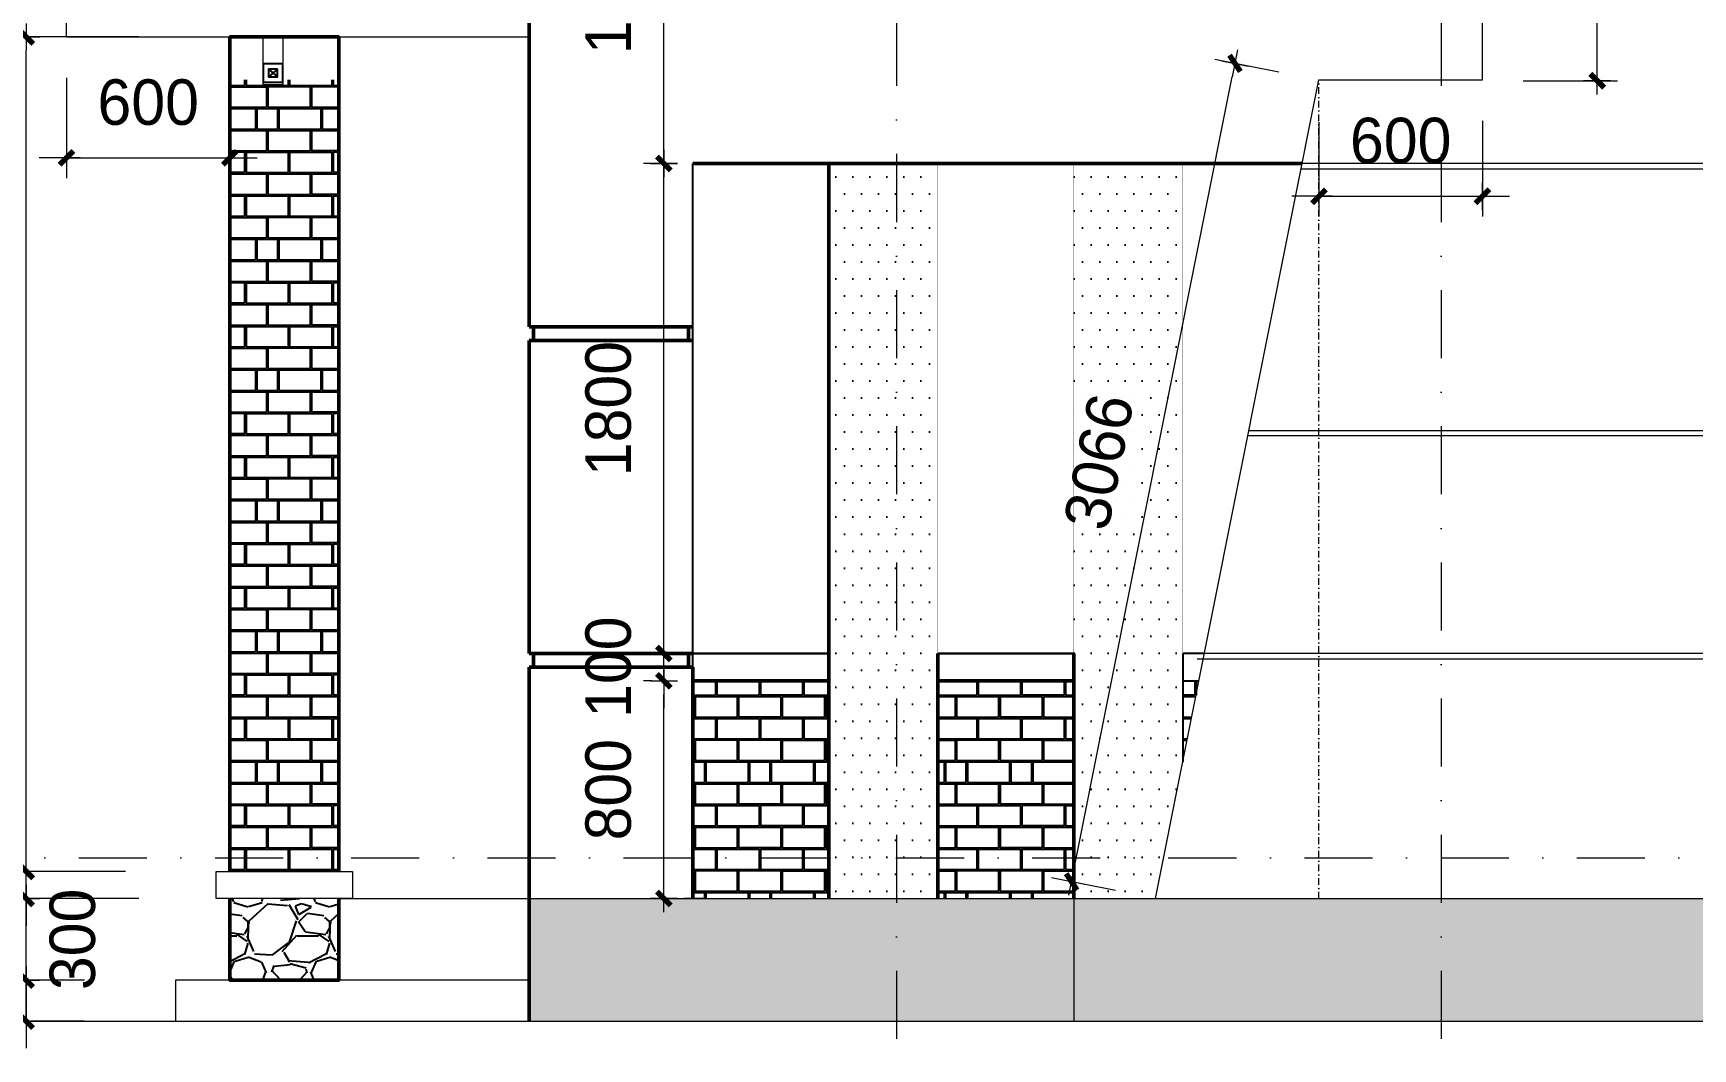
# Model space of a CAD drawing. Header units: millimetres. Extents: x 615730 to 2792744, y 139412 to 597571.
# Drawn here: x 773139 to 779233, y 290043 to 293774 of the extents above; entities that cross this region are included whole.
import ezdxf

# ---------------------------------------------------------------- set-up
doc = ezdxf.new("R2010")
doc.units = ezdxf.units.MM
doc.header["$MEASUREMENT"] = 0
doc.header["$PDMODE"] = 34
doc.linetypes.add('DASHDOT', pattern=[1, 0.5, -0.25, 0, -0.25])
doc.layers.get('0').update_dxf_attribs({"lineweight": 5})
for name, color, linetype, lineweight in [('3', 7, 'Continuous', 18), ('5-020', 5, 'Continuous', 15), ('DIM', 7, 'Continuous', 50), ('HATCH', 42, 'Continuous', 5), ('KITCHEN', 4, 'Continuous', 20), ('KT', 148, 'Continuous', 18), ('N.THAY', 130, 'Continuous', 20), ('NET-THAY', 4, 'Continuous', 20), ('thay', 7, 'Continuous', 15), ('TIM TRUC', 149, 'DASHDOT', 9)]:
    doc.layers.add(name, color=color, linetype=linetype, lineweight=lineweight)
for name, color, linetype in [('CUADI', 40, 'Continuous'), ('H', 252, 'Continuous'), ('HACH', 250, 'Continuous'), ('noi that', 29, 'Continuous'), ('VL', 155, 'Continuous')]:
    doc.layers.add(name, color=color, linetype=linetype)
doc.styles.add('VNI-AVO', font='vni-roms.shx')
doc.dimstyles.new('1-50b', dxfattribs={"dimtxt": 167, "dimasz": 50, "dimexe": 75, "dimexo": 150, "dimgap": 120, "dimtad": 1, "dimdec": 0, "dimzin": 12, "dimtxsty": 'VNI-AVO', "dimblk": ']', "dimcen": 0, "dimdle": 50, "dimclrd": 252, "dimclre": 252, "dimclrt": 2, "dimadec": 0, "dimazin": 0, "dimtfac": 1, "dimtdec": 0, "dimtix": 1, "dimtmove": 2, "dimatfit": 0, "dimldrblk": 'OPEN90', "dimfxl": 1, "dimlwd": -1, "dimlwe": -1, "dimarcsym": 0})

# ---------------------------------------------------------------- blocks, each defined once
blk = doc.blocks.new(']')
for p, q in [((1, 0), (-1, 0)), ((0, 1), (0, -1))]:
    blk.add_line(p, q)
at = {"color": 9, "const_width": 0.4}
blk.add_lwpolyline([(-0.51, -0.51), (0.51, 0.51)], dxfattribs=at)
blk = doc.blocks.new('*D531')
at = {"layer": 'DEFPOINTS', "color": 0, "ltscale": 10, "transparency": 16777216}
for p in [(775454.7, 291395), (775560.6, 291395), (775453.3, 290595)]:
    blk.add_point(p, dxfattribs=at)
at = {"layer": 'KT', "color": 252, "ltscale": 10, "transparency": 16777216}
for p, q in [((775410.6, 291395), (775379.7, 291395)), ((775454.7, 290645), (775454.7, 291345)), ((775603.3, 290595), (775529.7, 290595))]:
    blk.add_line(p, q, dxfattribs=at)
at = {"layer": 'KT', "color": 252, "ltscale": 10, "transparency": 16777216, "xscale": 50, "yscale": 50, "zscale": 50}
for p, rotation in [((775454.7, 291395), 90), ((775454.7, 290595), 270)]:
    blk.add_blockref(']', p, dxfattribs=dict(at, rotation=rotation))
at = {"layer": 'KT', "color": 2, "ltscale": 10, "transparency": 16777216, "insert": (775251.2, 290995), "char_height": 167, "attachment_point": 5, "rotation": 90, "style": 'VNI-AVO'}
blk.add_mtext('800', dxfattribs=at)
blk = doc.blocks.new('_Open90')
at = {"color": 0, "linetype": 'ByBlock', "lineweight": -2}
for p, q in [((0, 0), (-1, 0)), ((-0.5, 0.5), (0, 0)), ((0, 0), (-0.5, -0.5))]:
    blk.add_line(p, q, dxfattribs=at)
blk = doc.blocks.new('*D532')
at = {"layer": 'DEFPOINTS', "color": 0, "ltscale": 10, "transparency": 16777216}
for p in [(775454.7, 291495), (775647.5, 291495), (775560.6, 291395)]:
    blk.add_point(p, dxfattribs=at)
at = {"layer": 'KT', "color": 252, "ltscale": 10, "transparency": 16777216}
for p, q in [((775454.7, 291545), (775454.7, 291595)), ((775497.5, 291495), (775379.7, 291495)), ((775454.7, 291395), (775454.7, 291495)), ((775410.6, 291395), (775379.7, 291395)), ((775454.7, 291345), (775454.7, 291295))]:
    blk.add_line(p, q, dxfattribs=at)
at = {"layer": 'KT', "color": 252, "ltscale": 10, "transparency": 16777216, "xscale": 50, "yscale": 50, "zscale": 50}
for p, rotation in [((775454.7, 291495), 270), ((775454.7, 291395), 90)]:
    blk.add_blockref(']', p, dxfattribs=dict(at, rotation=rotation))
at = {"layer": 'KT', "color": 2, "ltscale": 10, "transparency": 16777216, "insert": (775251.2, 291445), "char_height": 167, "attachment_point": 5, "rotation": 90, "style": 'VNI-AVO'}
blk.add_mtext('100', dxfattribs=at)
blk = doc.blocks.new('*D533')
at = {"layer": 'DEFPOINTS', "color": 0, "ltscale": 10, "transparency": 16777216}
for p in [(775454.7, 293295), (775560.6, 293295), (775647.5, 291495)]:
    blk.add_point(p, dxfattribs=at)
at = {"layer": 'KT', "color": 252, "ltscale": 10, "transparency": 16777216}
for p, q in [((775410.6, 293295), (775379.7, 293295)), ((775454.7, 291545), (775454.7, 293245)), ((775497.5, 291495), (775379.7, 291495))]:
    blk.add_line(p, q, dxfattribs=at)
at = {"layer": 'KT', "color": 252, "ltscale": 10, "transparency": 16777216, "xscale": 50, "yscale": 50, "zscale": 50}
for p, rotation in [((775454.7, 293295), 90), ((775454.7, 291495), 270)]:
    blk.add_blockref(']', p, dxfattribs=dict(at, rotation=rotation))
at = {"layer": 'KT', "color": 2, "ltscale": 10, "transparency": 16777216, "insert": (775251.2, 292395), "char_height": 167, "attachment_point": 5, "rotation": 90, "style": 'VNI-AVO'}
blk.add_mtext('1800', dxfattribs=at)
blk = doc.blocks.new('*D534')
at = {"layer": 'DEFPOINTS', "color": 0, "ltscale": 10, "transparency": 16777216}
for p in [(775454.7, 294595), (775859.8, 294595), (775560.6, 293295)]:
    blk.add_point(p, dxfattribs=at)
at = {"layer": 'KT', "color": 252, "ltscale": 10, "transparency": 16777216}
for p, q in [((775709.8, 294595), (775379.7, 294595)), ((775454.7, 293345), (775454.7, 294545)), ((775410.6, 293295), (775379.7, 293295))]:
    blk.add_line(p, q, dxfattribs=at)
at = {"layer": 'KT', "color": 252, "ltscale": 10, "transparency": 16777216, "xscale": 50, "yscale": 50, "zscale": 50}
for p, rotation in [((775454.7, 294595), 90), ((775454.7, 293295), 270)]:
    blk.add_blockref(']', p, dxfattribs=dict(at, rotation=rotation))
at = {"layer": 'KT', "color": 2, "ltscale": 10, "transparency": 16777216, "insert": (775251.2, 293945), "char_height": 167, "attachment_point": 5, "rotation": 90, "style": 'VNI-AVO'}
blk.add_mtext('1300', dxfattribs=at)
blk = doc.blocks.new('*D536')
at = {"layer": 'DEFPOINTS', "color": 0, "ltscale": 10, "transparency": 16777216}
for p in [(773113, 290295), (773477.2, 290295), (773477.2, 290145)]:
    blk.add_point(p, dxfattribs=at)
at = {"layer": 'KT', "color": 252, "ltscale": 10, "transparency": 16777216}
for p, q in [((773113, 290345), (773113, 290395)), ((773327.2, 290295), (773038, 290295)), ((773113, 290145), (773113, 290295)), ((773327.2, 290145), (773038, 290145)), ((773113, 290095), (773113, 290045))]:
    blk.add_line(p, q, dxfattribs=at)
at = {"layer": 'KT', "color": 252, "ltscale": 10, "transparency": 16777216, "xscale": 50, "yscale": 50, "zscale": 50}
for p, rotation in [((773113, 290295), 270), ((773113, 290145), 90)]:
    blk.add_blockref(']', p, dxfattribs=dict(at, rotation=rotation))
at = {"layer": 'KT', "color": 2, "ltscale": 10, "transparency": 16777216, "insert": (772909.5, 290220), "char_height": 167, "attachment_point": 5, "rotation": 90, "style": 'VNI-AVO'}
blk.add_mtext('150', dxfattribs=at)
blk = doc.blocks.new('*D537')
at = {"layer": 'DEFPOINTS', "color": 0, "ltscale": 10, "transparency": 16777216}
for p in [(773113, 290595), (773677.2, 290595), (773477.2, 290295)]:
    blk.add_point(p, dxfattribs=at)
at = {"layer": 'KT', "color": 252, "ltscale": 10, "transparency": 16777216}
for p, q in [((773113, 290645), (773113, 290695)), ((773527.2, 290595), (773038, 290595)), ((773113, 290295), (773113, 290595)), ((773327.2, 290295), (773038, 290295)), ((773113, 290245), (773113, 290195))]:
    blk.add_line(p, q, dxfattribs=at)
at = {"layer": 'KT', "color": 252, "ltscale": 10, "transparency": 16777216, "xscale": 50, "yscale": 50, "zscale": 50}
for p, rotation in [((773113, 290595), 270), ((773113, 290295), 90)]:
    blk.add_blockref(']', p, dxfattribs=dict(at, rotation=rotation))
at = {"layer": 'KT', "color": 2, "ltscale": 10, "transparency": 16777216, "insert": (773283.5, 290445), "char_height": 167, "attachment_point": 5, "rotation": 90, "style": 'VNI-AVO'}
blk.add_mtext('300', dxfattribs=at)
blk = doc.blocks.new('*D538')
at = {"layer": 'DEFPOINTS', "color": 0, "ltscale": 10, "transparency": 16777216}
for p in [(773113, 290695), (773627.2, 290695), (773677.2, 290595)]:
    blk.add_point(p, dxfattribs=at)
at = {"layer": 'KT', "color": 252, "ltscale": 10, "transparency": 16777216}
for p, q in [((773113, 290745), (773113, 290795)), ((773477.2, 290695), (773038, 290695)), ((773113, 290595), (773113, 290695)), ((773527.2, 290595), (773038, 290595)), ((773113, 290545), (773113, 290495))]:
    blk.add_line(p, q, dxfattribs=at)
at = {"layer": 'KT', "color": 252, "ltscale": 10, "transparency": 16777216, "xscale": 50, "yscale": 50, "zscale": 50}
for p, rotation in [((773113, 290695), 270), ((773113, 290595), 90)]:
    blk.add_blockref(']', p, dxfattribs=dict(at, rotation=rotation))
at = {"layer": 'KT', "color": 2, "ltscale": 10, "transparency": 16777216, "insert": (772909.5, 290785.6), "char_height": 167, "attachment_point": 5, "rotation": 90, "style": 'VNI-AVO'}
blk.add_mtext('100', dxfattribs=at)
blk = doc.blocks.new('*D539')
at = {"layer": 'DEFPOINTS', "color": 0, "ltscale": 10, "transparency": 16777216}
for p in [(773113, 293760.1), (773677.2, 293760.1), (773627.2, 290695)]:
    blk.add_point(p, dxfattribs=at)
at = {"layer": 'KT', "color": 252, "ltscale": 10, "transparency": 16777216}
for p, q in [((773527.2, 293760.1), (773038, 293760.1)), ((773113, 290745), (773113, 293710.1)), ((773477.2, 290695), (773038, 290695))]:
    blk.add_line(p, q, dxfattribs=at)
at = {"layer": 'KT', "color": 252, "ltscale": 10, "transparency": 16777216, "xscale": 50, "yscale": 50, "zscale": 50}
for p, rotation in [((773113, 293760.1), 90), ((773113, 290695), 270)]:
    blk.add_blockref(']', p, dxfattribs=dict(at, rotation=rotation))
at = {"layer": 'KT', "color": 2, "ltscale": 10, "transparency": 16777216, "insert": (772909.5, 292227.5), "char_height": 167, "attachment_point": 5, "rotation": 90, "style": 'VNI-AVO'}
blk.add_mtext('3065', dxfattribs=at)
blk = doc.blocks.new('*D540')
at = {"layer": 'DEFPOINTS', "color": 0, "ltscale": 10, "transparency": 16777216}
for p in [(777552, 293663.2), (777860.5, 293601.7), (777260.6, 290595)]:
    blk.add_point(p, dxfattribs=at)
at = {"layer": 'KT', "color": 252, "ltscale": 10, "transparency": 16777216}
for p, q in [((777713.4, 293631), (777478.5, 293677.9)), ((776961.9, 290705.5), (777542.3, 293614.2)), ((777113.5, 290624.3), (776878.6, 290671.2))]:
    blk.add_line(p, q, dxfattribs=at)
at = {"layer": 'KT', "color": 252, "ltscale": 10, "transparency": 16777216, "xscale": 50.00000000000001, "yscale": 50.00000000000001, "zscale": 50.00000000000001}
for p, rotation in [((777552, 293663.2), 78.71696812834601), ((776952.2, 290656.5), 258.716968128346)]:
    blk.add_blockref(']', p, dxfattribs=dict(at, rotation=rotation))
at = {"layer": 'KT', "color": 2, "ltscale": 10, "transparency": 16777216, "insert": (777052.5, 292199.7), "char_height": 167, "attachment_point": 5, "rotation": 78.71697, "style": 'VNI-AVO'}
blk.add_mtext('3066', dxfattribs=at)
blk = doc.blocks.new('*D541')
at = {"layer": 'DEFPOINTS', "color": 0, "ltscale": 10, "transparency": 16777216}
for p in [(777860.6, 293596.8), (778460.6, 293602.3), (778460.6, 293175.1)]:
    blk.add_point(p, dxfattribs=at)
at = {"layer": 'KT', "color": 252, "ltscale": 10, "transparency": 16777216}
for p, q in [((777860.6, 293446.8), (777860.6, 293100.1)), ((778460.6, 293452.3), (778460.6, 293100.1)), ((777810.6, 293175.1), (777760.6, 293175.1)), ((777860.6, 293175.1), (778460.6, 293175.1)), ((778510.6, 293175.1), (778560.6, 293175.1))]:
    blk.add_line(p, q, dxfattribs=at)
at = {"layer": 'KT', "color": 252, "ltscale": 10, "transparency": 16777216, "xscale": 50, "yscale": 50, "zscale": 50}
blk.add_blockref(']', (777860.6, 293175.1), dxfattribs=at)
at = {"layer": 'KT', "color": 252, "ltscale": 10, "transparency": 16777216, "xscale": 50, "yscale": 50, "zscale": 50, "rotation": 180}
blk.add_blockref(']', (778460.6, 293175.1), dxfattribs=at)
at = {"layer": 'KT', "color": 2, "ltscale": 10, "transparency": 16777216, "insert": (778160.6, 293378.6), "char_height": 167, "attachment_point": 5, "style": 'VNI-AVO'}
blk.add_mtext('600', dxfattribs=at)
blk = doc.blocks.new('*D542')
at = {"layer": 'DEFPOINTS', "color": 0, "ltscale": 10, "transparency": 16777216}
for p in [(778460.6, 294599), (778882.4, 294599), (778460.6, 293599.3)]:
    blk.add_point(p, dxfattribs=at)
at = {"layer": 'KT', "color": 252, "ltscale": 10, "transparency": 16777216}
for p, q in [((778610.6, 294599), (778957.4, 294599)), ((778882.4, 293649.3), (778882.4, 294549)), ((778610.6, 293599.3), (778957.4, 293599.3))]:
    blk.add_line(p, q, dxfattribs=at)
at = {"layer": 'KT', "color": 252, "ltscale": 10, "transparency": 16777216, "xscale": 50, "yscale": 50, "zscale": 50}
for p, rotation in [((778882.4, 294599), 90), ((778882.4, 293599.3), 270)]:
    blk.add_blockref(']', p, dxfattribs=dict(at, rotation=rotation))
at = {"layer": 'KT', "color": 2, "ltscale": 10, "transparency": 16777216, "insert": (778678.9, 294099.1), "char_height": 167, "attachment_point": 5, "rotation": 90, "style": 'VNI-AVO'}
blk.add_mtext('1000', dxfattribs=at)
blk = doc.blocks.new('*D1754')
at = {"layer": 'DEFPOINTS', "color": 0, "ltscale": 10, "transparency": 16777216}
for p in [(773261.1, 293760.1), (773861.1, 293760.1), (773861.1, 293316.2)]:
    blk.add_point(p, dxfattribs=at)
at = {"layer": 'KT', "color": 252, "ltscale": 10, "transparency": 16777216}
for p, q in [((773261.1, 293610.1), (773261.1, 293241.2)), ((773861.1, 293610.1), (773861.1, 293241.2)), ((773211.1, 293316.2), (773161.1, 293316.2)), ((773261.1, 293316.2), (773861.1, 293316.2)), ((773911.1, 293316.2), (773961.1, 293316.2))]:
    blk.add_line(p, q, dxfattribs=at)
at = {"layer": 'KT', "color": 252, "ltscale": 10, "transparency": 16777216, "xscale": 50, "yscale": 50, "zscale": 50}
blk.add_blockref(']', (773261.1, 293316.2), dxfattribs=at)
at = {"layer": 'KT', "color": 252, "ltscale": 10, "transparency": 16777216, "xscale": 50, "yscale": 50, "zscale": 50, "rotation": 180}
blk.add_blockref(']', (773861.1, 293316.2), dxfattribs=at)
at = {"layer": 'KT', "color": 2, "ltscale": 10, "transparency": 16777216, "insert": (773561.1, 293519.7), "char_height": 167, "attachment_point": 5, "style": 'VNI-AVO'}
blk.add_mtext('600', dxfattribs=at)

msp = doc.modelspace()

# ---------------------------------------------------------------- hatches: boundary and pattern name
at = {"layer": 'H', "ltscale": 10}
h = msp.add_hatch(dxfattribs=at)
h.set_pattern_fill('AR-B816', color=256, scale=10, style=0)
h.set_pattern_definition([(0, (-356.17, 0), (0, 80), []), (90, (-356.17, 0), (-80, 80), [80, -80])])
h.paths.add_polyline_path([(774955.6, 290595), (794805.3, 290595), (794805.3, 290145), (774955.6, 290145)])
at = {"layer": 'HACH'}
h = msp.add_hatch(dxfattribs=at)
h.set_pattern_fill('BRICK08', color=256, scale=20, style=0, pattern_type=2)
h.set_pattern_definition([(0, (440, 3021.7), (0, 480), [75, -405]), (270, (240, 2696.7), (480, -9e-14), [75, -405]), (270, (400, 2696.7), (480, -9e-14), [75, -405]), (270, (80, 2696.7), (480, -9e-14), [75, -405]), (270, (160, 2776.7), (480, -9e-14), [75, -405]), (270, (320, 2776.7), (480, -9e-14), [75, -405]), (270, (480, 2776.7), (480, -9e-14), [75, -405]), (270, (240, 2856.7), (480, -9e-14), [75, -405]), (270, (400, 2856.7), (480, -9e-14), [75, -405]), (270, (80, 2856.7), (480, -9e-14), [75, -405]), (270, (480, 2936.7), (480, -9e-14), [75, -405]), (270, (320, 2936.7), (480, -9e-14), [75, -405]), (270, (160, 2936.7), (480, -9e-14), [75, -405]), (270, (80, 3016.7), (480, -9e-14), [75, -405]), (270, (400, 3016.7), (480, -9e-14), [75, -405]), (270, (240, 3016.7), (480, -9e-14), [75, -405]), (270, (40, 3096.7), (480, -9e-14), [75, -405]), (270, (440, 3096.7), (480, -9e-14), [75, -405]), (270, (280, 3096.7), (480, -9e-14), [75, -405]), (270, (200, 3096.7), (480, -9e-14), [75, -405]), (180, (75, 2781.7), (-6e-14, -480), [155, -325]), (180, (155, 2861.7), (-6e-14, -480), [155, -325]), (180, (75, 2941.7), (-6e-14, -480), [155, -325]), (0, (40, 3021.7), (0, 480), [155, -325]), (0, (40, 3101.7), (0, 480), [35, -445]), (270, (195, 3096.7), (480, -9e-14), [75, -405]), (270, (275, 3096.7), (480, -9e-14), [75, -405]), (270, (435, 3096.7), (480, -9e-14), [75, -405]), (270, (35, 3096.7), (480, -9e-14), [75, -405]), (270, (395, 3016.7), (480, -9e-14), [75, -405]), (270, (235, 3016.7), (480, -9e-14), [75, -405]), (270, (75, 3016.7), (480, -9e-14), [75, -405]), (270, (475, 2936.7), (480, -9e-14), [75, -405]), (270, (315, 2936.7), (480, -9e-14), [75, -405]), (270, (155, 2936.7), (480, -9e-14), [75, -405]), (270, (395, 2856.7), (480, -9e-14), [75, -405]), (270, (235, 2856.7), (480, -9e-14), [75, -405]), (270, (75, 2856.7), (480, -9e-14), [75, -405]), (270, (475, 2776.7), (480, -9e-14), [75, -405]), (270, (315, 2776.7), (480, -9e-14), [75, -405]), (270, (155, 2776.7), (480, -9e-14), [75, -405]), (270, (395, 2696.7), (480, -9e-14), [75, -405]), (270, (235, 2696.7), (480, -9e-14), [75, -405]), (270, (75, 2696.7), (480, -9e-14), [75, -405]), (0, (40, 3096.7), (0, 480), [155, -325]), (180, (155, 2936.7), (-6e-14, -480), [155, -325]), (180, (75, 2696.7), (-6e-14, -480), [155, -325]), (0, (80, 2696.7), (0, 480), [155, -325]), (0, (160, 2701.7), (0, 480), [155, -325]), (0, (320, 2701.7), (0, 480), [155, -325]), (0, (320, 2776.7), (0, 480), [155, -325]), (0, (240, 2781.7), (0, 480), [155, -325]), (0, (160, 2776.7), (0, 480), [155, -325]), (0, (80, 2781.7), (0, 480), [155, -325]), (0, (80, 2856.7), (0, 480), [155, -325]), (0, (160, 2861.7), (0, 480), [155, -325]), (0, (240, 2856.7), (0, 480), [155, -325]), (0, (320, 2861.7), (0, 480), [155, -325]), (0, (-1e-10, 2776.7), (0, 480), [155, -325]), (0, (-1e-10, 2701.7), (0, 480), [155, -325]), (0, (-80, 2856.7), (0, 480), [155, -325]), (180, (395, 2696.7), (-6e-14, -480), [155, -325]), (0, (200, 3096.7), (0, 480), [75, -405]), (0, (280, 3096.7), (0, 480), [155, -325]), (0, (80, 3016.7), (0, 480), [155, -325]), (0, (200, 3021.7), (0, 480), [75, -405]), (0, (280, 3021.7), (0, 480), [155, -325]), (0, (240, 3016.7), (0, 480), [155, -325]), (0, (240, 2941.7), (0, 480), [155, -325]), (0, (80, 2941.7), (0, 480), [155, -325]), (0, (160, 2936.7), (0, 480), [155, -325]), (0, (320, 2936.7), (0, 480), [155, -325]), (0, (440, 3096.7), (0, 480), [75, -405]), (0, (-80, 3016.7), (0, 480), [155, -325]), (0, (80, 3101.7), (0, 480), [155, -325]), (0, (240, 3101.7), (0, 480), [155, -325]), (0, (400, 3101.7), (0, 480), [120, -360])])
h.paths.add_polyline_path([(774261.1, 293602.3), (773861.1, 293602.3), (773861.1, 290695), (774261.1, 290695)])
at = {"layer": 'HACH', "ltscale": 10}
h = msp.add_hatch(dxfattribs=at)
h.set_pattern_fill('DOTS', color=256, scale=1000, style=0)
h.set_pattern_definition([(0, (-351.1, 2621.69), (31.25, 62.5), [0, -62.5])])
h.paths.add_polyline_path([(776460.6, 293295), (776060.6, 293295), (776060.6, 290595), (776460.6, 290595), (776460.6, 291495)])
h.paths.add_polyline_path([(776960.5, 291495), (776960.6, 291495), (776960.6, 290595), (777260.6, 290595), (777360.6, 291096.2), (777360.6, 291495), (777360.6, 293295), (776960.5, 293295)])
at = {"layer": 'HACH'}
h = msp.add_hatch(dxfattribs=at)
h.set_pattern_fill('BRICK08', color=256, scale=20, style=0, pattern_type=2)
h.set_pattern_definition([(0, (88.9, 3021.7), (0, 480), [75, -405]), (270, (-111.1, 2696.7), (480, -9e-14), [75, -405]), (270, (48.9, 2696.7), (480, -9e-14), [75, -405]), (270, (-271.1, 2696.7), (480, -9e-14), [75, -405]), (270, (-191.1, 2776.7), (480, -9e-14), [75, -405]), (270, (-31.1, 2776.7), (480, -9e-14), [75, -405]), (270, (128.9, 2776.7), (480, -9e-14), [75, -405]), (270, (-111.1, 2856.7), (480, -9e-14), [75, -405]), (270, (48.9, 2856.7), (480, -9e-14), [75, -405]), (270, (-271.1, 2856.7), (480, -9e-14), [75, -405]), (270, (128.9, 2936.7), (480, -9e-14), [75, -405]), (270, (-31.1, 2936.7), (480, -9e-14), [75, -405]), (270, (-191.1, 2936.7), (480, -9e-14), [75, -405]), (270, (-271.1, 3016.7), (480, -9e-14), [75, -405]), (270, (48.9, 3016.7), (480, -9e-14), [75, -405]), (270, (-111.1, 3016.7), (480, -9e-14), [75, -405]), (270, (-311.1, 3096.7), (480, -9e-14), [75, -405]), (270, (88.9, 3096.7), (480, -9e-14), [75, -405]), (270, (-71.1, 3096.7), (480, -9e-14), [75, -405]), (270, (-151.1, 3096.7), (480, -9e-14), [75, -405]), (180, (-276.1, 2781.7), (-6e-14, -480), [155, -325]), (180, (-196.1, 2861.7), (-6e-14, -480), [155, -325]), (180, (-276.1, 2941.7), (-6e-14, -480), [155, -325]), (0, (-311.1, 3021.7), (0, 480), [155, -325]), (0, (-311.1, 3101.7), (0, 480), [35, -445]), (270, (-156.1, 3096.7), (480, -9e-14), [75, -405]), (270, (-76.1, 3096.7), (480, -9e-14), [75, -405]), (270, (83.9, 3096.7), (480, -9e-14), [75, -405]), (270, (-316.1, 3096.7), (480, -9e-14), [75, -405]), (270, (43.9, 3016.7), (480, -9e-14), [75, -405]), (270, (-116.1, 3016.7), (480, -9e-14), [75, -405]), (270, (-276.1, 3016.7), (480, -9e-14), [75, -405]), (270, (123.9, 2936.7), (480, -9e-14), [75, -405]), (270, (-36.1, 2936.7), (480, -9e-14), [75, -405]), (270, (-196.1, 2936.7), (480, -9e-14), [75, -405]), (270, (43.9, 2856.7), (480, -9e-14), [75, -405]), (270, (-116.1, 2856.7), (480, -9e-14), [75, -405]), (270, (-276.1, 2856.7), (480, -9e-14), [75, -405]), (270, (123.9, 2776.7), (480, -9e-14), [75, -405]), (270, (-36.1, 2776.7), (480, -9e-14), [75, -405]), (270, (-196.1, 2776.7), (480, -9e-14), [75, -405]), (270, (43.9, 2696.7), (480, -9e-14), [75, -405]), (270, (-116.1, 2696.7), (480, -9e-14), [75, -405]), (270, (-276.1, 2696.7), (480, -9e-14), [75, -405]), (0, (-311.1, 3096.7), (0, 480), [155, -325]), (180, (-196.1, 2936.7), (-6e-14, -480), [155, -325]), (180, (-276.1, 2696.7), (-6e-14, -480), [155, -325]), (0, (-271.1, 2696.7), (0, 480), [155, -325]), (0, (-191.1, 2701.7), (0, 480), [155, -325]), (0, (-31.1, 2701.7), (0, 480), [155, -325]), (0, (-31.1, 2776.7), (0, 480), [155, -325]), (0, (-111.1, 2781.7), (0, 480), [155, -325]), (0, (-191.1, 2776.7), (0, 480), [155, -325]), (0, (-271.1, 2781.7), (0, 480), [155, -325]), (0, (-271.1, 2856.7), (0, 480), [155, -325]), (0, (-191.1, 2861.7), (0, 480), [155, -325]), (0, (-111.1, 2856.7), (0, 480), [155, -325]), (0, (-31.1, 2861.7), (0, 480), [155, -325]), (0, (-351.1, 2776.7), (0, 480), [155, -325]), (0, (-351.1, 2701.7), (0, 480), [155, -325]), (0, (-431.1, 2856.7), (0, 480), [155, -325]), (180, (43.9, 2696.7), (-6e-14, -480), [155, -325]), (0, (-151.1, 3096.7), (0, 480), [75, -405]), (0, (-71.1, 3096.7), (0, 480), [155, -325]), (0, (-271.1, 3016.7), (0, 480), [155, -325]), (0, (-151.1, 3021.7), (0, 480), [75, -405]), (0, (-71.1, 3021.7), (0, 480), [155, -325]), (0, (-111.1, 3016.7), (0, 480), [155, -325]), (0, (-111.1, 2941.7), (0, 480), [155, -325]), (0, (-271.1, 2941.7), (0, 480), [155, -325]), (0, (-191.1, 2936.7), (0, 480), [155, -325]), (0, (-31.1, 2936.7), (0, 480), [155, -325]), (0, (88.9, 3096.7), (0, 480), [75, -405]), (0, (-431.1, 3016.7), (0, 480), [155, -325]), (0, (-271.1, 3101.7), (0, 480), [155, -325]), (0, (-111.1, 3101.7), (0, 480), [155, -325]), (0, (48.9, 3101.7), (0, 480), [120, -360])])
h.paths.add_polyline_path([(776060.6, 291395), (775560.6, 291395), (775560.6, 290595), (776060.6, 290595)])
h.paths.add_polyline_path([(776960.6, 291395), (776460.6, 291395), (776460.6, 290595), (776960.6, 290595)])
h.paths.add_polyline_path([(777420.2, 291395), (777360.6, 291395), (777360.6, 291096.2)])
at = {"layer": 'noi that'}
h = msp.add_hatch(dxfattribs=at)
h.set_pattern_fill('GRAVEL', color=256, scale=300, style=0)
h.set_pattern_definition([(228.0128, (135142.421, 2921.688), (-2399.99946965, -2700.0004025), [40.3608, -3995.7264]), (184.9697, (135115.421, 2891.688), (3600.00031546, 299.9973921), [69.2604, -6856.7775]), (132.5104, (135046.421, 2885.688), (2999.9972155, -3300.00260216), [48.8364, -4834.8096]), (267.2737, (134929.421, 2810.688), (299.99880532, 6000.0000885), [63.0714, -6244.0674]), (292.8337, (134926.421, 2747.688), (-1500.00297163, 3599.99892353), [61.8465, -6122.8119]), (357.2737, (134950.421, 2690.688), (-6000.0000885, 299.99880532), [63.0714, -6244.0674]), (37.6942, (135013.421, 2687.688), (-3900.00220369, -2999.99712155), [83.4087, -8257.4547]), (72.2553, (135079.421, 2738.688), (2100.00322881, 6599.99886937), [78.7464, -7795.8963]), (121.4296, (135103.421, 2813.688), (-2400.00247025, 3899.99851095), [63.285, -6265.2219]), (175.2364, (135070.42, 2867.688), (3300.0002839, -299.9974598), [72.2496, -3540.2289]), (222.3974, (134998.421, 2873.688), (-3600.00220532, -3299.9976246), [93.4344, -9250.0125]), (138.8141, (135226.42, 2807.688), (-2100.000884, 1799.999194), [31.8903, -3157.1532]), (171.4692, (135202.421, 2828.688), (3899.99948544, -600.002373), [60.6711, -6006.4533]), (225, (135142.42, 2837.69), (-3e-14, -300.00009), [42.4263, -381.8376]), (203.1986, (135121.42, 2873.688), (1499.9999192, 600.0003976), [22.8474, -2261.8845]), (291.8014, (135100.42, 2864.69), (-299.999973, 900.000082), [32.3109, -1583.2386]), (30.9638, (135112.42, 2834.69), (899.9994067, 600.000745), [52.4787, -1696.8069]), (161.5651, (135157.42, 2861.69), (600.00013, -299.999521), [37.9473, -910.7361]), (16.3895, (134926.421, 2864.688), (3000.00065952, 899.99781295), [53.16, -5262.8535]), (70.3462, (134977.421, 2879.688), (-1199.9985742, -3300.0006407), [44.5983, -4415.2224]), (293.1986, (135157.42, 2921.688), (-600.0003976, 1499.9999192), [45.6945, -2239.0374]), (343.6105, (135175.421, 2879.688), (-3000.00065952, 899.99781295), [53.16, -5262.8535]), (339.444, (134926.42, 2678.688), (-1500.0005534, 599.998799), [51.264, -2511.9372]), (294.7751, (134974.421, 2660.688), (-1499.9976568, 3300.00102655), [42.9534, -4252.3929]), (66.8014, (135160.42, 2621.688), (600.0003976, 1499.9999192), [45.6945, -2239.0374]), (17.354, (135178.421, 2663.688), (-3900.00060573, -1199.9983507), [50.2893, -4978.6272]), (69.444, (135013.42, 2621.688), (-599.998799, -1500.0005534), [25.632, -2537.5692]), (101.3099, (135142.42, 2621.69), (-299.9992896, 1200.0002257), [15.297, -1514.4087]), (165.9638, (135139.42, 2636.69), (900.000164, -299.999417), [61.8465, -1175.085]), (186.009, (135079.421, 2651.688), (2999.99992527, 299.99979524), [57.315, -5674.1769]), (303.6901, (135112.42, 2807.69), (-300.0004, 599.999867), [43.2666, -1038.3987]), (353.1572, (135136.421, 2771.688), (5099.99980964, -600.00239938), [75.5382, -7478.2689]), (60.9454, (135211.42, 2762.688), (-1200.0000082, -2100.0001154), [30.8868, -3057.8022]), (90, (135226.42, 2789.7), (-300, 300), [18, -282]), (120.2564, (135073.421, 2660.688), (1199.99846604, -2100.00073676), [41.6772, -4126.056]), (48.0128, (135052.421, 2696.688), (2399.99946965, 2700.0004025), [80.7216, -3955.3656]), (0, (135106.42, 2756.7), (300, 300), [78, -222]), (325.3048, (135184.421, 2756.688), (-2999.9982777, 2100.0025829), [47.4342, -4695.9822]), (254.0546, (135223.42, 2729.688), (-299.9999668, -1200.000038), [43.6806, -2140.3524]), (207.646, (135211.421, 2687.688), (-5699.99874215, -3000.00231395), [71.1195, -7040.8422]), (175.4261, (135148.421, 2654.688), (-3900.0001675, 299.99844035), [75.2397, -7448.7222])])
h.paths.add_polyline_path([(774261.1, 290595), (773861.1, 290595), (773861.1, 290295), (774261.1, 290295)])

# ---------------------------------------------------------------- linework, layer by layer
at = {"layer": '3'}
for p, q in [((778460.6, 293602.3, 13.1), (778460.6, 294595, 13.1)), ((777260.6, 290595, 13.1), (777860.6, 293602.3, 13.1)), ((777860.6, 293602.3, 13.1), (778460.6, 293602.3, 13.1)), ((774261.1, 290595), (774960.6, 290595, 13.1))]:
    msp.add_line(p, q, dxfattribs=at)
at = {"layer": '3', "elevation": 13.1}
for points in [[(774960.6, 290595), (794810.4, 290595)], [(774960.6, 290295), (773961.1, 290295)]]:
    msp.add_lwpolyline(points, dxfattribs=at)
at = {"layer": '3'}
msp.add_lwpolyline([(773961.1, 290295), (773961.1, 290295), (773961.1, 290295), (773661.1, 290295), (773661.1, 290145)], dxfattribs=at)
at = {"layer": '5-020', "color": 1, "elevation": 13.1}
msp.add_lwpolyline([(771190.1, 290145), (776710, 290145), (776710, 290145), (795805.1, 290145)], dxfattribs=at)
at = {"layer": 'CUADI'}
for p, q in [((774035.4, 293641.5), (774002.7, 293613.6)), ((774002.7, 293641.5), (774035.4, 293613.6)), ((774035.4, 293641.5), (774002.7, 293613.6)), ((774002.7, 293641.5), (774035.4, 293613.6)), ((774035.4, 293641.5), (774002.7, 293613.6)), ((774002.7, 293641.5), (774035.4, 293613.6)), ((774035.4, 293641.5), (774002.7, 293613.6)), ((774002.7, 293641.5), (774035.4, 293613.6)), ((774035.4, 293641.5), (774002.7, 293613.6)), ((774002.7, 293641.5), (774035.4, 293613.6)), ((774035.4, 293641.5), (774002.7, 293613.6)), ((774002.7, 293641.5), (774035.4, 293613.6)), ((774035.4, 293641.5), (774002.7, 293613.6)), ((774002.7, 293641.5), (774035.4, 293613.6)), ((774035.4, 293641.5), (774002.7, 293613.6)), ((774002.7, 293641.5), (774035.4, 293613.6)), ((774035.4, 293641.5), (774002.7, 293613.6)), ((774002.7, 293641.5), (774035.4, 293613.6)), ((774035.4, 293641.5), (774002.7, 293613.6)), ((774002.7, 293641.5), (774035.4, 293613.6)), ((774035.4, 293641.5), (774002.7, 293613.6)), ((774002.7, 293641.5), (774035.4, 293613.6)), ((774035.4, 293641.5), (774002.7, 293613.6)), ((774002.7, 293641.5), (774035.4, 293613.6)), ((774035.4, 293641.5), (774002.7, 293613.6)), ((774002.7, 293641.5), (774035.4, 293613.6)), ((774035.4, 293641.5), (774002.7, 293613.6)), ((774002.7, 293641.5), (774035.4, 293613.6)), ((774035.4, 293641.5), (774002.7, 293613.6)), ((774002.7, 293641.5), (774035.4, 293613.6)), ((774055.4, 293583.2), (773982.7, 293583.2)), ((774055.4, 293583.2), (773982.7, 293583.2)), ((774055.4, 293583.2), (773982.7, 293583.2)), ((774055.4, 293583.2), (773982.7, 293583.2)), ((774055.4, 293583.2), (773982.7, 293583.2)), ((774055.4, 293583.2), (773982.7, 293583.2)), ((774055.4, 293583.2), (773982.7, 293583.2)), ((774055.4, 293583.2), (773982.7, 293583.2)), ((774055.4, 293583.2), (773982.7, 293583.2)), ((774055.4, 293583.2), (773982.7, 293583.2)), ((774055.4, 293583.2), (773982.7, 293583.2)), ((774055.4, 293583.2), (773982.7, 293583.2)), ((774055.4, 293583.2), (773982.7, 293583.2)), ((774055.4, 293583.2), (773982.7, 293583.2)), ((774055.4, 293583.2), (773982.7, 293583.2))]:
    msp.add_line(p, q, dxfattribs=at)
for points in [[(774055.4, 293661.5), (773982.7, 293661.5), (773982.7, 293593.6), (774055.4, 293593.6)], [(774055.4, 293661.5), (773982.7, 293661.5), (773982.7, 293593.6), (774055.4, 293593.6)], [(774055.4, 293661.5), (773982.7, 293661.5), (773982.7, 293593.6), (774055.4, 293593.6)], [(774055.4, 293661.5), (773982.7, 293661.5), (773982.7, 293593.6), (774055.4, 293593.6)], [(774055.4, 293661.5), (773982.7, 293661.5), (773982.7, 293593.6), (774055.4, 293593.6)], [(774055.4, 293661.5), (773982.7, 293661.5), (773982.7, 293593.6), (774055.4, 293593.6)], [(774055.4, 293661.5), (773982.7, 293661.5), (773982.7, 293593.6), (774055.4, 293593.6)], [(774055.4, 293661.5), (773982.7, 293661.5), (773982.7, 293593.6), (774055.4, 293593.6)], [(774055.4, 293661.5), (773982.7, 293661.5), (773982.7, 293593.6), (774055.4, 293593.6)], [(774055.4, 293661.5), (773982.7, 293661.5), (773982.7, 293593.6), (774055.4, 293593.6)], [(774055.4, 293661.5), (773982.7, 293661.5), (773982.7, 293593.6), (774055.4, 293593.6)], [(774055.4, 293661.5), (773982.7, 293661.5), (773982.7, 293593.6), (774055.4, 293593.6)], [(774055.4, 293661.5), (773982.7, 293661.5), (773982.7, 293593.6), (774055.4, 293593.6)], [(774055.4, 293661.5), (773982.7, 293661.5), (773982.7, 293593.6), (774055.4, 293593.6)], [(774055.4, 293661.5), (773982.7, 293661.5), (773982.7, 293593.6), (774055.4, 293593.6)], [(774035.4, 293641.5), (774002.7, 293641.5), (774002.7, 293613.6), (774035.4, 293613.6)], [(774035.4, 293641.5), (774002.7, 293641.5), (774002.7, 293613.6), (774035.4, 293613.6)], [(774035.4, 293641.5), (774002.7, 293641.5), (774002.7, 293613.6), (774035.4, 293613.6)], [(774035.4, 293641.5), (774002.7, 293641.5), (774002.7, 293613.6), (774035.4, 293613.6)], [(774035.4, 293641.5), (774002.7, 293641.5), (774002.7, 293613.6), (774035.4, 293613.6)], [(774035.4, 293641.5), (774002.7, 293641.5), (774002.7, 293613.6), (774035.4, 293613.6)], [(774035.4, 293641.5), (774002.7, 293641.5), (774002.7, 293613.6), (774035.4, 293613.6)], [(774035.4, 293641.5), (774002.7, 293641.5), (774002.7, 293613.6), (774035.4, 293613.6)], [(774035.4, 293641.5), (774002.7, 293641.5), (774002.7, 293613.6), (774035.4, 293613.6)], [(774035.4, 293641.5), (774002.7, 293641.5), (774002.7, 293613.6), (774035.4, 293613.6)], [(774035.4, 293641.5), (774002.7, 293641.5), (774002.7, 293613.6), (774035.4, 293613.6)], [(774035.4, 293641.5), (774002.7, 293641.5), (774002.7, 293613.6), (774035.4, 293613.6)], [(774035.4, 293641.5), (774002.7, 293641.5), (774002.7, 293613.6), (774035.4, 293613.6)], [(774035.4, 293641.5), (774002.7, 293641.5), (774002.7, 293613.6), (774035.4, 293613.6)], [(774035.4, 293641.5), (774002.7, 293641.5), (774002.7, 293613.6), (774035.4, 293613.6)]]:
    msp.add_lwpolyline(points, close=True, dxfattribs=at)
at = {"layer": 'DIM', "ltscale": 10}
for p, q in [((774960.6, 292695, 13.1), (774960.6, 293995, 13.1)), ((775560.6, 293295, 13.1), (777799.3, 293295, 13.1)), ((776060.6, 290595, 13.1), (776060.6, 293295, 13.1)), ((774960.6, 292695, 13.1), (775560.6, 292695, 13.1)), ((774975.6, 292695, 13.1), (774975.6, 292645, 13.1)), ((775545.6, 292695, 13.1), (775545.6, 292645, 13.1)), ((774960.6, 291495, 13.1), (774960.6, 292645, 13.1)), ((774960.6, 292645, 13.1), (775560.6, 292645, 13.1)), ((774960.6, 291495, 13.1), (775560.6, 291495, 13.1)), ((774975.6, 291495, 13.1), (774975.6, 291445, 13.1)), ((775545.6, 291495, 13.1), (775545.6, 291445, 13.1)), ((776460.6, 291495, 13.1), (776460.6, 290595, 13.1)), ((776960.6, 291495, 13.1), (776960.6, 290595, 13.1)), ((774960.6, 290145, 13.1), (774960.6, 291445, 13.1)), ((774960.6, 291445, 13.1), (775560.6, 291445, 13.1)), ((775560.6, 290595, 13.1), (775560.6, 291445, 13.1)), ((775560.6, 291395, 13.1), (776060.5, 291395, 13.1)), ((776460.6, 291395, 13.1), (776960.5, 291395, 13.1))]:
    msp.add_line(p, q, dxfattribs=at)
for points in [[(774261.1, 290695), (774261.1, 293760.1), (773861.1, 293760.1), (773861.1, 290695)], [(773861.1, 290595), (773861.1, 290295), (774261.1, 290295), (774261.1, 290595)]]:
    msp.add_lwpolyline(points, dxfattribs=at)
at = {"layer": 'HATCH', "elevation": 13.1}
msp.add_lwpolyline([(776636.9, 290145), (791259.9, 290145)], dxfattribs=at)
at = {"layer": 'KITCHEN'}
for q in [(773261.1, 296548.4), (774960.6, 293760.1, 13.1)]:
    msp.add_line((773261.1, 293760.1), q, dxfattribs=at)
at = {"layer": 'KT', "ltscale": 10}
for p, q in [((781100.7, 293275, 13.1), (777795.3, 293275, 13.1)), ((781100.7, 293295, 13.1), (777799.3, 293295, 13.1)), ((777603.8, 292315, 13.1), (781100.7, 292315, 13.1)), ((781100.7, 292295, 13.1), (777599.8, 292295, 13.1)), ((788060.6, 291495, 13.1), (777413.5, 291495, 13.1)), ((788060.6, 291475, 13.1), (777413.5, 291475, 13.1)), ((776960.6, 290595, 13.1), (776960.6, 290145, 13.1))]:
    msp.add_line(p, q, dxfattribs=at)
at = {"layer": 'N.THAY'}
msp.add_line((777360.6, 291495, 13.1), (777440.2, 291495, 13.1), dxfattribs=at)
at = {"layer": 'NET-THAY'}
msp.add_lwpolyline([(773811.1, 290695), (774311.1, 290695), (774311.1, 290595), (773811.1, 290595)], close=True, dxfattribs=at)
at = {"layer": 'noi that', "ltscale": 10, "const_width": 1, "elevation": 13.1}
msp.add_lwpolyline([(777860.5, 293601.7), (777860.5, 293295), (777360.6, 293295), (777360.6, 291495), (777440.2, 291495)], dxfattribs=at)
for points in [[(776060.5, 293295), (775560.6, 293295), (775560.6, 291495), (776060.5, 291495)], [(776960.5, 293295), (776460.6, 293295), (776460.6, 291495), (776960.5, 291495)]]:
    msp.add_lwpolyline(points, close=True, dxfattribs=at)
at = {"layer": 'thay'}
for p, q in [((773982.7, 293583.2), (773982.7, 293760.1)), ((774055.4, 293760.1), (774055.4, 293583.2))]:
    msp.add_line(p, q, dxfattribs=at)
at = {"layer": 'TIM TRUC', "ltscale": 500}
for p, q in [((776309.5, 299831.5, 13.1), (776309.5, 287548.1, 13.1)), ((778309.5, 299831.5, 13.1), (778309.5, 287548.1, 13.1)), ((770305.9, 290745, 13.1), (795696.7, 290745, 13.1))]:
    msp.add_line(p, q, dxfattribs=at)
at = {"layer": 'TIM TRUC', "ltscale": 50}
msp.add_line((777860.6, 290595, 13.1), (777860.6, 293602.3, 13.1), dxfattribs=at)
at = {"layer": 'VL', "ltscale": 10}
for p, q in [((775560.6, 290595, 13.1), (775560.6, 293295, 13.1)), ((776060.6, 291495, 13.1), (775560.6, 291495, 13.1)), ((775560.6, 291495, 13.1), (776060.5, 291495, 13.1)), ((776460.6, 291495, 13.1), (776960.6, 291495, 13.1)), ((776960.6, 291495, 13.1), (776460.6, 291495, 13.1)), ((777360.6, 291495, 13.1), (777360.6, 291096.2, 13.1)), ((777440.2, 291495, 13.1), (777360.6, 291495, 13.1)), ((777860.6, 291495, 13.1), (777860.5, 291495, 13.1)), ((777360.6, 291395, 13.1), (777420.2, 291395, 13.1))]:
    msp.add_line(p, q, dxfattribs=at)

# ---------------------------------------------------------------- dimensions: what is measured, and where the dimension line sits
at = {"layer": 'KT', "ltscale": 10}
for base, p1, p2, picture, middle in [((775454.7, 294595, 13.1), (775560.6, 293295, 13.1), (775859.8, 294595, 13.1), '*D534', (775251.2, 293945, 13.1)), ((778882.4, 294599, 13.1), (778460.6, 293599.3, 13.1), (778460.6, 294599, 13.1), '*D542', (778678.9, 294099.1, 13.1)), ((773113, 293760.1), (773627.2, 290695), (773677.2, 293760.1), '*D539', (772909.5, 292227.5)), ((775454.7, 293295, 13.1), (775647.5, 291495, 13.1), (775560.6, 293295, 13.1), '*D533', (775251.2, 292395, 13.1)), ((775454.7, 291495, 13.1), (775560.6, 291395, 13.1), (775647.5, 291495, 13.1), '*D532', (775251.2, 291445, 13.1)), ((775454.7, 291395, 13.1), (775453.3, 290595, 13.1), (775560.6, 291395, 13.1), '*D531', (775251.2, 290995, 13.1)), ((773113, 290295), (773477.2, 290145), (773477.2, 290295), '*D536', (772909.5, 290220))]:
    dim = msp.add_linear_dim(base=base, p1=p1, p2=p2, angle=90, dimstyle='1-50b', dxfattribs=at)
    dim.commit()
    dim.dimension.update_dxf_attribs({"geometry": picture, "text_midpoint": middle})
for base, p1, p2, picture, middle in [((773861.1, 293316.2), (773261.1, 293760.1), (773861.1, 293760.1), '*D1754', (773561.1, 293519.7)), ((778460.6, 293175.1, 13.1), (777860.6, 293596.8, 13.1), (778460.6, 293602.3, 13.1), '*D541', (778160.6, 293378.6, 13.1))]:
    dim = msp.add_linear_dim(base=base, p1=p1, p2=p2, dimstyle='1-50b', dxfattribs=at)
    dim.commit()
    dim.dimension.update_dxf_attribs({"geometry": picture, "text_midpoint": middle})
dim = msp.add_aligned_dim(p1=(777260.6, 290595, 13.1), p2=(777860.5, 293601.7, 13.1), distance=314.5, dimstyle='1-50b', dxfattribs=at)
dim.commit()
dim.dimension.update_dxf_attribs({"geometry": '*D540', "text_midpoint": (777052.5, 292199.7, 13.1)})
for base, p1, p2, picture, middle in [((773113, 290695), (773677.2, 290595), (773627.2, 290695), '*D538', (772909.5, 290785.6)), ((773113, 290595), (773477.2, 290295), (773677.2, 290595), '*D537', (773283.5, 290445))]:
    dim = msp.add_linear_dim(base=base, p1=p1, p2=p2, angle=90, dimstyle='1-50b', dxfattribs=at)
    dim.commit()
    dim.dimension.update_dxf_attribs({"geometry": picture, "text_midpoint": middle, "dimtype": 160})

doc.saveas('drawing.dxf')
